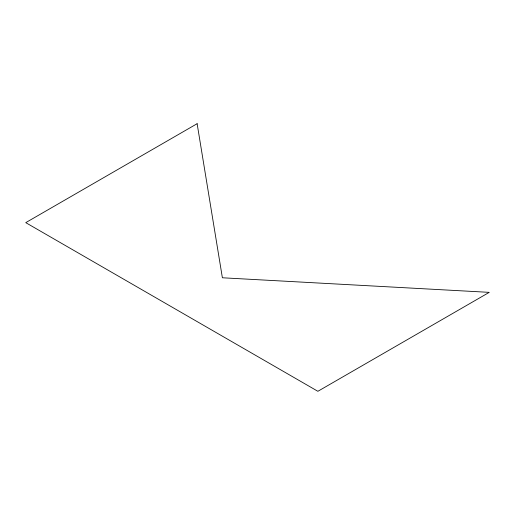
<?xml version="1.0" encoding="UTF-8"?>
<svg xmlns="http://www.w3.org/2000/svg" width="515" height="515" viewBox="0 0 515 515"><rect width="100%" height="100%" fill="white"/><g stroke="black" fill="none" stroke-linecap="round" stroke-linejoin="round"><path stroke-width="0.77" d="M197.129 123.703L25.75 222.647L317.871 391.297L489.25 292.353L222.383 277.778L197.129 123.703"/></g></svg>
